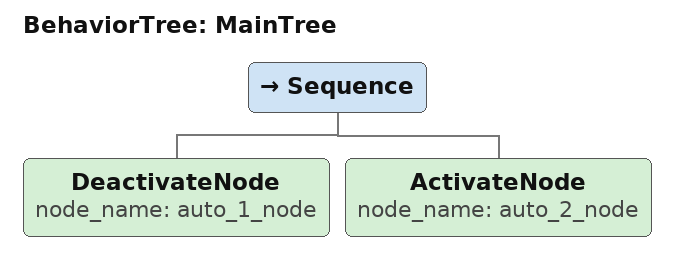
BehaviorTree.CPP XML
<root main_tree_to_execute="MainTree" BTCPP_format="4">
  <BehaviorTree ID="MainTree">
    <Sequence>
      <DeactivateNode node_name="auto_1_node"/>
      <ActivateNode   node_name="auto_2_node"/>
    </Sequence>
  </BehaviorTree>
</root>
